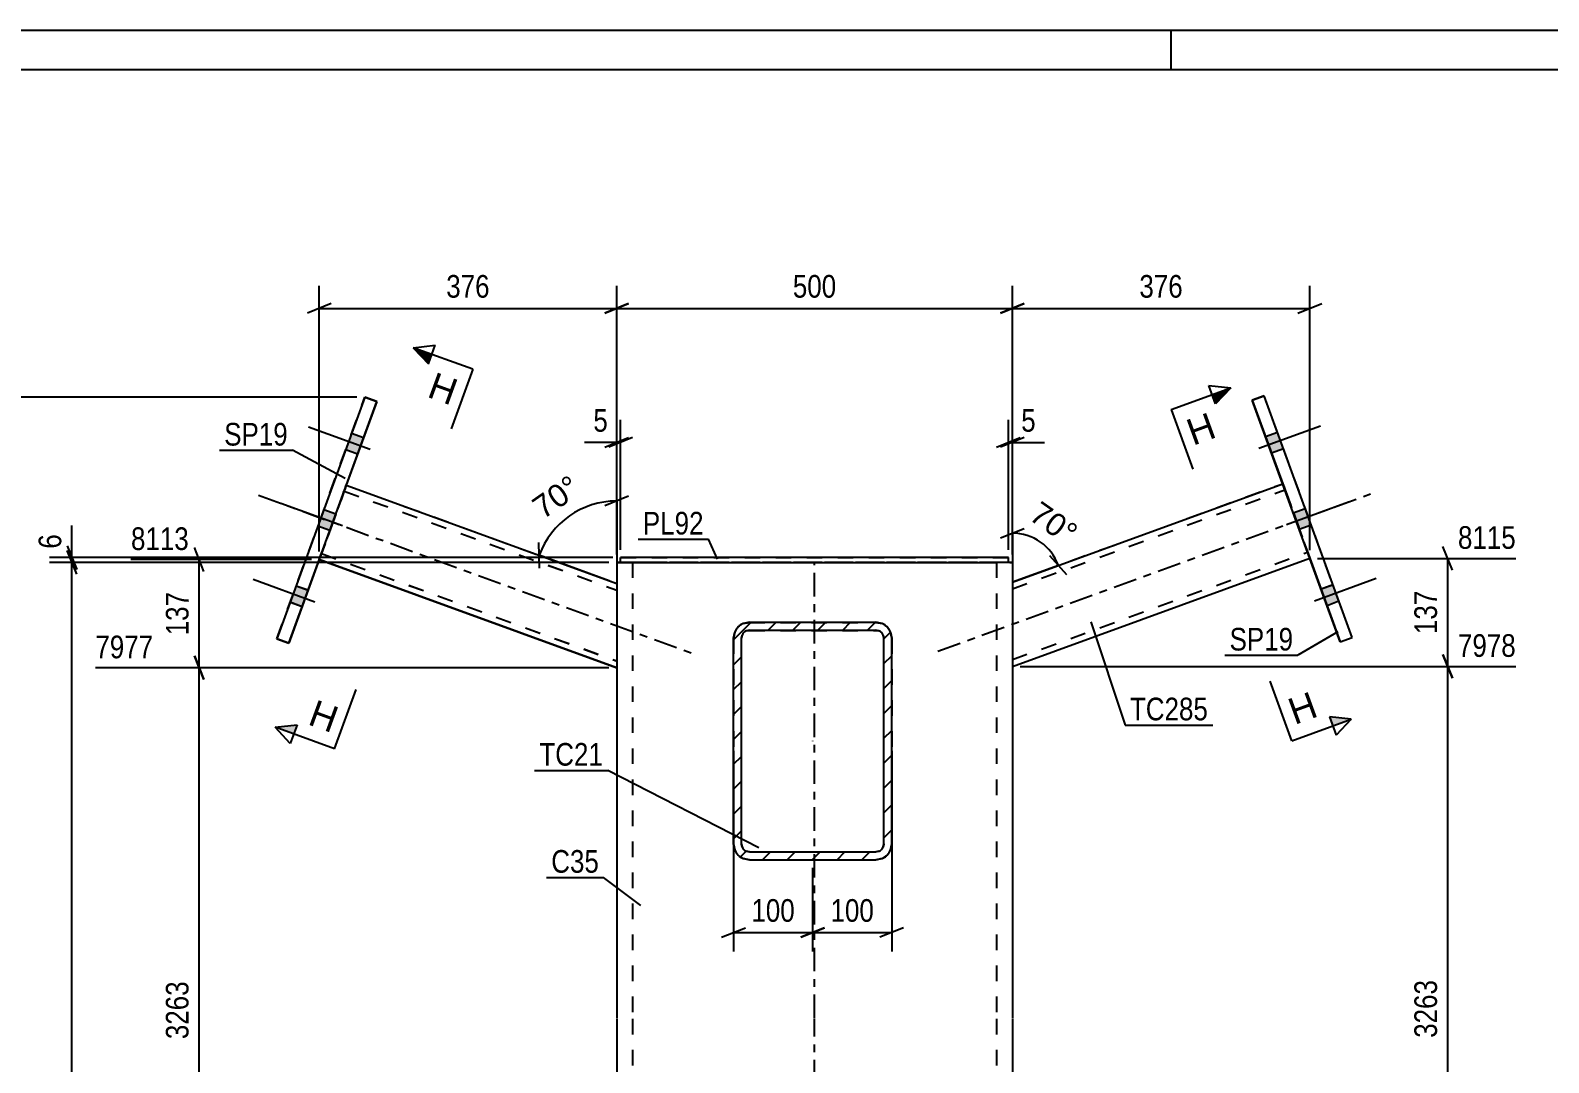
# Model space of a CAD drawing. Header units: millimetres. Extents: x -118 to 476, y -181 to 239.
# Drawn here: x 122.3 to 314.1, y 108.8 to 239.2 of the extents above; entities that cross this region are included whole.
import ezdxf

# ---------------------------------------------------------------- set-up
doc = ezdxf.new("R2010")
doc.units = ezdxf.units.MM
doc.linetypes.add('DXK_LINE_DOT2', pattern=[3.9198, 1.9599, -1.9599])
doc.linetypes.add('DXK_LINE_DOT3', pattern=[5.9187, 2.979, -0.9799, 0.9799, -0.9799])
doc.styles.add('Arial', font='ARIAL.TTF', dxfattribs={"height": 0.2})
doc.styles.add('Arial Narrow', font='ARIALN.TTF', dxfattribs={"height": 0.2})

# ---------------------------------------------------------------- blocks, each defined once
blk = doc.blocks.new('Unknown-284858552-1134')
at = {"color": 5, "linetype": 'Continuous'}
for p, q in [((476.41, 239.2), (-117.59, 239.2)), ((266.41, 234.2), (266.41, 239.2)), ((471.41, 234.2), (-112.59, 234.2))]:
    blk.add_line(p, q, dxfattribs=at)
blk = doc.blocks.new('Part-284858552-2546 - 2501')
at = {"linetype": 'Continuous'}
blk.add_hatch(color=2, dxfattribs=at).paths.add_polyline_path([(246.35, 35.01), (245.55, 36.41), (247.15, 36.41)])
at = {"color": 2, "linetype": 'Continuous'}
for p, q in [((196.35, 171.97), (196.35, 114.38)), ((196.35, 171.97), (196.65, 171.97)), ((196.65, 171.97), (196.85, 171.97)), ((198.53, 171.97), (198.82, 171.97)), ((198.82, 171.97), (200.35, 171.97)), ((200.35, 171.97), (242.35, 171.97)), ((242.35, 171.97), (243.88, 171.97)), ((244.17, 171.97), (243.88, 171.97)), ((246.05, 171.97), (245.85, 171.97)), ((246.05, 171.97), (246.35, 171.97)), ((246.35, 171.97), (246.35, 114.38)), ((196.35, 114.28), (196.35, 35.1)), ((246.35, 114.28), (246.35, 35.1)), ((196.35, 35), (196.35, 15)), ((246.35, 35.01), (245.55, 36.41)), ((245.55, 36.41), (247.15, 36.41)), ((247.15, 36.41), (246.35, 35.01)), ((246.35, 35), (246.35, 15))]:
    blk.add_line(p, q, dxfattribs=at)
at = {"color": 7, "linetype": 'DXK_LINE_DOT2'}
for p, q in [((196.65, 171.97), (196.35, 171.97)), ((197.52, 171.97), (196.65, 171.97)), ((196.85, 171.97), (197.52, 171.97)), ((198.82, 171.97), (197.52, 171.97)), ((197.52, 171.97), (198.53, 171.97)), ((198.35, 171.97), (198.35, 114.38)), ((198.5, 171.97), (198.35, 171.97)), ((198.35, 171.97), (198.5, 171.97)), ((198.94, 171.97), (198.5, 171.97)), ((198.5, 171.97), (198.94, 171.97)), ((200.35, 171.97), (198.82, 171.97)), ((199.58, 171.97), (198.94, 171.97)), ((198.94, 171.97), (199.58, 171.97)), ((200.35, 171.97), (199.58, 171.97)), ((199.58, 171.97), (200.35, 171.97)), ((200.35, 171.97), (242.35, 171.97)), ((200.35, 171.97), (242.35, 171.97)), ((200.35, 171.97), (242.35, 171.97)), ((243.11, 171.97), (242.35, 171.97)), ((242.35, 171.97), (243.11, 171.97)), ((243.88, 171.97), (242.35, 171.97)), ((243.76, 171.97), (243.11, 171.97)), ((243.11, 171.97), (243.76, 171.97)), ((244.2, 171.97), (243.76, 171.97)), ((243.76, 171.97), (244.2, 171.97)), ((245.18, 171.97), (243.88, 171.97)), ((245.18, 171.97), (244.17, 171.97)), ((244.35, 171.97), (244.2, 171.97)), ((244.2, 171.97), (244.35, 171.97)), ((244.35, 171.97), (244.35, 114.38)), ((245.85, 171.97), (245.18, 171.97)), ((246.05, 171.97), (245.18, 171.97)), ((246.35, 171.97), (246.05, 171.97)), ((198.35, 114.28), (198.35, 35.1)), ((244.35, 114.28), (244.35, 35.1)), ((198.35, 35), (198.35, 0)), ((244.35, 35), (244.35, 0)), ((196.35, 15), (196.35, 0)), ((246.35, 15), (246.35, 0)), ((196.35, 0), (196.35, 0)), ((196.65, 0), (196.35, 0)), ((197.52, 0), (196.65, 0)), ((198.82, 0), (197.52, 0)), ((198.35, 0), (198.35, 0)), ((198.35, 0), (198.5, 0)), ((198.5, 0), (198.94, 0)), ((200.35, 0), (198.82, 0)), ((198.94, 0), (199.58, 0)), ((199.58, 0), (200.35, 0)), ((200.35, 0), (242.35, 0)), ((200.35, 0), (242.35, 0)), ((242.35, 0), (243.11, 0)), ((243.88, 0), (242.35, 0)), ((243.11, 0), (243.76, 0)), ((243.76, 0), (244.2, 0)), ((245.18, 0), (243.88, 0)), ((244.2, 0), (244.35, 0)), ((244.35, 0), (244.35, 0)), ((246.05, 0), (245.18, 0)), ((246.35, 0), (246.05, 0)), ((246.35, 0), (246.35, 0)), ((196.35, 0), (196.65, 0)), ((196.65, 0), (197.52, 0)), ((197.52, 0), (198.82, 0)), ((198.5, 0), (198.35, 0)), ((198.94, 0), (198.5, 0)), ((198.82, 0), (200.35, 0)), ((199.58, 0), (198.94, 0)), ((200.35, 0), (199.58, 0)), ((200.35, 0), (242.35, 0)), ((200.35, 0), (242.35, 0)), ((243.11, 0), (242.35, 0)), ((242.35, 0), (243.88, 0)), ((243.76, 0), (243.11, 0)), ((244.2, 0), (243.76, 0)), ((243.88, 0), (245.18, 0)), ((244.35, 0), (244.2, 0)), ((245.18, 0), (246.05, 0)), ((246.05, 0), (246.35, 0))]:
    blk.add_line(p, q, dxfattribs=at)
at = {"color": 7, "linetype": 'DXK_LINE_DOT3'}
for p, q in [((221.35, 114.38), (221.35, 171.97)), ((221.35, 35.1), (221.35, 114.28)), ((221.35, 0), (221.35, 35))]:
    blk.add_line(p, q, dxfattribs=at)
at = {"color": 2, "linetype": 'Continuous'}
blk.add_circle((246.35, 35.91), 1, dxfattribs=at)
blk = doc.blocks.new('Part-284858552-2517 - 2501')
at = {"color": 2, "linetype": 'Continuous'}
for p, q in [((164.53, 192.85), (153.41, 162.31)), ((154.91, 161.77), (166.03, 192.31)), ((166.03, 192.3), (162.18, 181.73)), ((166.03, 192.31), (164.53, 192.85)), ((166.03, 192.3), (166.03, 192.31)), ((166.03, 192.3), (166.03, 192.3)), ((158.76, 172.34), (154.91, 161.76)), ((154.91, 161.76), (153.41, 162.31)), ((153.41, 162.31), (153.41, 162.31)), ((153.41, 162.31), (153.41, 162.31)), ((153.41, 162.31), (154.91, 161.77)), ((154.91, 161.76), (154.91, 161.77))]:
    blk.add_line(p, q, dxfattribs=at)
at = {"color": 7, "linetype": 'DXK_LINE_DOT2'}
for p, q in [((153.41, 162.31), (164.53, 192.85)), ((164.53, 192.85), (166.03, 192.3)), ((164.53, 192.85), (164.53, 192.85)), ((162.18, 181.73), (158.76, 172.34))]:
    blk.add_line(p, q, dxfattribs=at)
blk = doc.blocks.new('Part-284858552-2601 - 2501')
at = {"color": 7, "linetype": 'DXK_LINE_DOT3'}
blk.add_line((151.07, 180.45), (205.75, 160.55), dxfattribs=at)
at = {"color": 7, "linetype": 'DXK_LINE_DOT2'}
for p, q in [((161.84, 180.8), (159.06, 173.14)), ((161.84, 180.8), (159.1, 173.26)), ((161.74, 180.52), (159.2, 173.55)), ((161.74, 180.52), (159.2, 173.55)), ((161.74, 180.52), (161.89, 180.92)), ((161.83, 180.76), (161.74, 180.52)), ((161.89, 180.92), (161.83, 180.76)), ((162.02, 181.29), (161.84, 180.8)), ((161.84, 180.8), (162.02, 181.29)), ((161.89, 180.92), (161.91, 180.98)), ((161.91, 180.98), (161.89, 180.92)), ((161.91, 180.98), (161.91, 180.98)), ((161.91, 180.98), (196.35, 168.44)), ((161.91, 180.98), (196.35, 168.45)), ((162.14, 181.62), (162.02, 181.29)), ((162.02, 181.29), (162.14, 181.62)), ((162.18, 181.73), (162.14, 181.62)), ((162.14, 181.62), (162.18, 181.73)), ((162.18, 181.73), (162.18, 181.73)), ((162.18, 181.73), (196.35, 169.3)), ((158.8, 172.45), (158.92, 172.78)), ((158.92, 172.77), (158.8, 172.45)), ((158.92, 172.78), (159.1, 173.26)), ((159.06, 173.14), (158.92, 172.77)), ((159.06, 173.14), (159.03, 173.09)), ((159.03, 173.09), (159.06, 173.14)), ((159.03, 173.09), (159.03, 173.09)), ((159.03, 173.09), (196.35, 159.51)), ((159.03, 173.09), (196.35, 159.5)), ((159.2, 173.55), (159.06, 173.14)), ((159.06, 173.14), (159.12, 173.31)), ((159.12, 173.31), (159.2, 173.55)), ((158.8, 172.45), (158.76, 172.33)), ((158.76, 172.34), (158.8, 172.45)), ((158.76, 172.33), (158.76, 172.34)), ((196.35, 169.3), (196.35, 158.65))]:
    blk.add_line(p, q, dxfattribs=at)
at = {"color": 2, "linetype": 'Continuous'}
for p, q in [((162.18, 181.73), (196.35, 169.3)), ((158.76, 172.34), (196.35, 158.65)), ((196.35, 158.65), (158.76, 172.33))]:
    blk.add_line(p, q, dxfattribs=at)
blk = doc.blocks.new('Bolt-284858552-2512 - 2501')
at = {"linetype": 'Continuous'}
for points in [[(162.85, 188.25), (162.1, 186.18), (163.6, 185.63), (164.35, 187.7)], [(162.85, 188.25), (162.1, 186.18), (163.6, 185.63), (164.35, 187.7)], [(162.85, 188.24), (162.1, 186.18), (163.6, 185.63), (164.35, 187.7)], [(159.34, 178.62), (158.59, 176.55), (160.1, 176), (160.85, 178.07)], [(159.34, 178.61), (158.59, 176.55), (160.1, 176), (160.85, 178.07)], [(155.84, 168.98), (155.09, 166.92), (156.59, 166.37), (157.34, 168.44)], [(155.84, 168.98), (155.09, 166.92), (156.59, 166.37), (157.34, 168.44)], [(155.84, 168.98), (155.09, 166.91), (156.59, 166.37), (157.34, 168.43)]]:
    blk.add_hatch(color=1, dxfattribs=at).paths.add_polyline_path(points)
at = {"color": 1, "linetype": 'Continuous'}
for p, q in [((165.2, 186.22), (157.4, 189.06)), ((165.2, 186.22), (157.4, 189.06)), ((165.2, 186.22), (157.4, 189.06)), ((164.35, 187.7), (162.85, 188.25)), ((164.35, 187.7), (162.85, 188.25)), ((164.35, 187.7), (162.85, 188.24)), ((163.6, 185.63), (162.1, 186.18)), ((163.6, 185.63), (162.1, 186.18)), ((163.6, 185.63), (162.1, 186.18)), ((161.69, 176.59), (153.89, 179.43)), ((161.69, 176.59), (153.89, 179.43)), ((160.85, 178.07), (159.34, 178.62)), ((160.85, 178.07), (159.34, 178.61)), ((160.1, 176), (158.59, 176.55)), ((160.1, 176), (158.59, 176.55)), ((158.19, 166.96), (150.39, 169.8)), ((158.19, 166.96), (150.39, 169.8)), ((158.19, 166.96), (150.39, 169.79)), ((157.34, 168.44), (155.84, 168.98)), ((157.34, 168.44), (155.84, 168.98)), ((157.34, 168.43), (155.84, 168.98)), ((156.59, 166.37), (155.09, 166.92)), ((156.59, 166.37), (155.09, 166.92)), ((156.59, 166.37), (155.09, 166.91))]:
    blk.add_line(p, q, dxfattribs=at)
blk = doc.blocks.new('Part-284858552-2576 - 2501')
at = {"color": 7, "linetype": 'DXK_LINE_DOT2'}
for p, q in [((211.26, 163.15), (211.11, 162.38)), ((213.11, 164.38), (212.35, 164.23)), ((212.73, 163.31), (213.11, 163.38)), ((213.11, 164.38), (229.11, 164.38)), ((213.11, 164.38), (213.11, 164.38)), ((213.11, 163.38), (213.11, 163.38)), ((213.11, 163.38), (229.11, 163.38)), ((229.11, 164.38), (229.11, 164.38)), ((229.88, 164.23), (229.11, 164.38)), ((229.11, 163.38), (229.11, 163.38)), ((229.11, 163.38), (229.49, 163.31)), ((231.11, 162.38), (230.96, 163.15)), ((211.11, 162.38), (211.11, 136.38)), ((212.11, 162.38), (212.19, 162.77)), ((212.11, 162.38), (212.11, 162.38)), ((212.11, 136.38), (212.11, 162.38)), ((212.19, 162.76), (212.19, 162.77)), ((230.03, 162.76), (230.03, 162.77)), ((230.03, 162.77), (230.11, 162.38)), ((230.11, 162.38), (230.11, 162.38)), ((230.11, 136.38), (230.11, 162.38)), ((231.11, 162.38), (231.11, 136.38)), ((211.11, 136.38), (211.26, 135.62)), ((212.11, 136.38), (212.11, 136.38)), ((212.19, 136), (212.11, 136.38)), ((230.11, 136.38), (230.03, 136)), ((230.11, 136.38), (230.11, 136.38)), ((230.96, 135.62), (231.11, 136.38)), ((211.26, 135.62), (211.26, 135.62)), ((212.35, 134.54), (213.11, 134.38)), ((213.11, 135.38), (212.73, 135.46)), ((213.11, 135.38), (213.11, 135.38)), ((213.11, 135.38), (229.11, 135.38)), ((213.11, 134.38), (229.11, 134.38)), ((213.11, 134.38), (213.11, 134.38)), ((229.49, 135.46), (229.11, 135.38)), ((229.11, 135.38), (229.11, 135.38)), ((229.11, 134.38), (229.88, 134.54)), ((229.11, 134.38), (229.11, 134.38)), ((230.96, 135.62), (230.96, 135.62))]:
    blk.add_line(p, q, dxfattribs=at)
at = {"color": 7, "linetype": 'DXK_LINE_DOT3'}
blk.add_line((221.11, 149.38), (221.11, 149.38), dxfattribs=at)
at = {"color": 7, "linetype": 'DXK_LINE_DOT2'}
for centre, radius, start, end in [((213.11, 162.38), 2, 112.5, 157.5), ((213.11, 162.38), 1, 112.5, 157.5), ((229.11, 162.38), 1, 22.5, 67.5), ((229.11, 162.38), 2, 22.5, 67.5), ((213.11, 136.38), 2, 202.5, 247.5), ((213.11, 136.38), 1, 202.5, 247.5), ((229.11, 136.38), 1, 292.5, 337.5), ((229.11, 136.38), 2, 292.5, 337.5)]:
    blk.add_arc(centre, radius, start, end, dxfattribs=at)
blk = doc.blocks.new('Bolt-284858552-2537 - 2501')
at = {"linetype": 'Continuous'}
for points in [[(280.6, 186.35), (279.85, 188.42), (278.35, 187.87), (279.1, 185.81)], [(280.6, 186.35), (279.85, 188.42), (278.35, 187.87), (279.1, 185.81)], [(280.6, 186.35), (279.85, 188.42), (278.35, 187.87), (279.1, 185.8)], [(284.11, 176.72), (283.35, 178.79), (281.85, 178.24), (282.6, 176.18)], [(284.11, 176.72), (283.35, 178.79), (281.85, 178.24), (282.6, 176.17)], [(287.61, 167.09), (286.86, 169.16), (285.36, 168.61), (286.11, 166.54)], [(287.61, 167.09), (286.86, 169.16), (285.36, 168.61), (286.11, 166.54)], [(287.61, 167.09), (286.86, 169.15), (285.36, 168.61), (286.11, 166.54)]]:
    blk.add_hatch(color=1, dxfattribs=at).paths.add_polyline_path(points)
at = {"color": 1, "linetype": 'Continuous'}
for p, q in [((277.5, 186.4), (285.3, 189.24)), ((277.5, 186.39), (285.3, 189.23)), ((277.5, 186.39), (285.3, 189.23)), ((278.35, 187.87), (279.85, 188.42)), ((278.35, 187.87), (279.85, 188.42)), ((278.35, 187.87), (279.85, 188.42)), ((279.1, 185.81), (280.6, 186.35)), ((279.1, 185.81), (280.6, 186.35)), ((279.1, 185.8), (280.6, 186.35)), ((281.01, 176.76), (288.81, 179.6)), ((281.01, 176.76), (288.81, 179.6)), ((281.85, 178.24), (283.35, 178.79)), ((281.85, 178.24), (283.35, 178.79)), ((282.6, 176.18), (284.11, 176.72)), ((282.6, 176.17), (284.11, 176.72)), ((284.51, 167.13), (292.31, 169.97)), ((284.51, 167.13), (292.31, 169.97)), ((284.51, 167.13), (292.31, 169.97)), ((285.36, 168.61), (286.86, 169.16)), ((285.36, 168.61), (286.86, 169.16)), ((285.36, 168.61), (286.86, 169.15)), ((286.11, 166.54), (287.61, 167.09)), ((286.11, 166.54), (287.61, 167.09)), ((286.11, 166.54), (287.61, 167.09))]:
    blk.add_line(p, q, dxfattribs=at)
blk = doc.blocks.new('Part-284858552-2623 - 2501')
at = {"color": 7, "linetype": 'DXK_LINE_DOT3'}
blk.add_line((236.95, 160.73), (291.62, 180.63), dxfattribs=at)
at = {"color": 2, "linetype": 'Continuous'}
for p, q in [((246.35, 169.47), (280.52, 181.91)), ((246.35, 158.83), (283.94, 172.51)), ((246.35, 158.83), (283.94, 172.51))]:
    blk.add_line(p, q, dxfattribs=at)
at = {"color": 7, "linetype": 'DXK_LINE_DOT2'}
for p, q in [((246.35, 169.47), (280.52, 181.91)), ((246.35, 168.62), (280.79, 181.15)), ((246.35, 168.62), (280.79, 181.15)), ((280.52, 181.91), (280.52, 181.91)), ((280.52, 181.91), (280.56, 181.79)), ((280.56, 181.79), (280.52, 181.91)), ((280.56, 181.79), (280.68, 181.47)), ((280.68, 181.46), (280.56, 181.79)), ((280.68, 181.47), (280.85, 180.98)), ((280.79, 181.15), (280.68, 181.46)), ((280.79, 181.15), (283.6, 173.44)), ((280.79, 181.15), (280.79, 181.15)), ((280.81, 181.1), (280.79, 181.15)), ((280.81, 181.1), (280.79, 181.15)), ((280.96, 180.69), (280.81, 181.1)), ((280.85, 180.98), (280.81, 181.1)), ((280.85, 180.98), (283.6, 173.44)), ((280.87, 180.93), (280.85, 180.98)), ((280.96, 180.69), (280.87, 180.93)), ((280.96, 180.69), (283.49, 173.73)), ((280.96, 180.69), (283.49, 173.72)), ((246.35, 159.68), (283.66, 173.26)), ((246.35, 159.68), (283.66, 173.26)), ((283.58, 173.48), (283.49, 173.73)), ((283.49, 173.72), (283.64, 173.32)), ((283.64, 173.32), (283.58, 173.48)), ((283.6, 173.44), (283.78, 172.95)), ((283.78, 172.95), (283.6, 173.44)), ((283.64, 173.32), (283.66, 173.26)), ((283.66, 173.26), (283.64, 173.32)), ((283.66, 173.26), (283.66, 173.26)), ((283.78, 172.95), (283.9, 172.62)), ((283.9, 172.62), (283.78, 172.95)), ((283.9, 172.62), (283.94, 172.51)), ((283.94, 172.51), (283.9, 172.62)), ((283.94, 172.51), (283.94, 172.51)), ((246.35, 169.47), (246.35, 158.83))]:
    blk.add_line(p, q, dxfattribs=at)
blk = doc.blocks.new('Part-284858552-2570 - 2501')
at = {"color": 2, "linetype": 'Continuous'}
for p, q in [((278.17, 193.03), (276.67, 192.48)), ((276.67, 192.47), (276.67, 192.48)), ((276.67, 192.47), (276.67, 192.48)), ((287.79, 161.94), (276.67, 192.48)), ((276.67, 192.47), (280.52, 181.91)), ((289.29, 162.49), (278.17, 193.03)), ((283.94, 172.51), (287.79, 161.93)), ((287.79, 161.94), (289.29, 162.49)), ((287.79, 161.93), (289.29, 162.48)), ((287.79, 161.93), (287.79, 161.94)), ((289.29, 162.48), (289.29, 162.49)), ((289.29, 162.48), (289.29, 162.49))]:
    blk.add_line(p, q, dxfattribs=at)
at = {"color": 7, "linetype": 'DXK_LINE_DOT2'}
for p, q in [((276.67, 192.48), (278.17, 193.02)), ((278.17, 193.02), (278.17, 193.03)), ((289.29, 162.49), (278.17, 193.02)), ((280.52, 181.91), (283.94, 172.51))]:
    blk.add_line(p, q, dxfattribs=at)
blk = doc.blocks.new('Part-284858552-2581 - 2501')
at = {"color": 2, "linetype": 'Continuous'}
for p, q in [((245.85, 172.57), (196.85, 172.57)), ((196.85, 171.97), (196.85, 172.57)), ((196.85, 171.97), (198.53, 171.97)), ((245.85, 171.97), (244.17, 171.97)), ((245.85, 171.97), (245.85, 172.57))]:
    blk.add_line(p, q, dxfattribs=at)
at = {"color": 7, "linetype": 'DXK_LINE_DOT2'}
for p, q in [((196.85, 172.57), (245.85, 172.57)), ((245.85, 171.97), (196.85, 171.97)), ((196.85, 171.97), (196.85, 171.97)), ((196.85, 171.97), (196.85, 171.97)), ((244.17, 171.97), (198.53, 171.97)), ((245.85, 171.97), (245.85, 171.97)), ((245.85, 171.97), (245.85, 171.97))]:
    blk.add_line(p, q, dxfattribs=at)
blk = doc.blocks.new('Part-284858552-2638 - 2501')
at = {"linetype": 'Continuous'}
h = blk.add_hatch(dxfattribs=at)
h.set_pattern_fill('', scale=0.7, style=0, pattern_type=0)
h.set_pattern_definition([(45, (230.9583, 163.1625), (-1.57154, 1.57154), [])])
h.paths.add_polyline_path([(231.11, 162.4), (230.96, 163.16), (230.52, 163.81), (229.88, 164.24), (229.11, 164.4), (213.11, 164.4), (212.35, 164.24), (211.7, 163.81), (211.26, 163.16), (211.11, 162.4), (211.11, 136.4), (211.26, 135.63), (211.7, 134.98), (212.35, 134.55), (213.11, 134.4), (229.11, 134.4), (229.88, 134.55), (230.52, 134.98), (230.96, 135.63), (231.11, 136.4)])
h.paths.add_polyline_path([(230.03, 136.01), (229.82, 135.69), (229.49, 135.47), (229.11, 135.4), (213.11, 135.4), (212.73, 135.47), (212.4, 135.69), (212.19, 136.01), (212.11, 136.4), (212.11, 162.4), (212.19, 162.78), (212.4, 163.1), (212.73, 163.32), (213.11, 163.4), (229.11, 163.4), (229.49, 163.32), (229.82, 163.1), (230.03, 162.78), (230.11, 162.4), (230.11, 136.4)])
at = {"color": 7, "linetype": 'DXK_LINE_DOT2'}
for p, q in [((211.11, 162.39), (211.26, 163.16)), ((212.35, 164.24), (213.11, 164.39)), ((213.11, 164.39), (213.11, 164.4)), ((213.11, 164.39), (229.11, 164.39)), ((229.11, 164.39), (229.11, 164.4)), ((229.11, 164.39), (229.88, 164.24)), ((230.96, 163.16), (231.11, 162.39)), ((211.11, 162.39), (211.11, 162.4)), ((211.11, 162.39), (211.11, 136.39)), ((212.19, 162.78), (212.11, 162.39)), ((212.11, 162.39), (212.11, 162.4)), ((212.11, 136.39), (212.11, 162.39)), ((212.19, 162.78), (212.19, 162.78)), ((230.03, 162.78), (230.03, 162.78)), ((230.11, 162.39), (230.03, 162.78)), ((230.11, 162.39), (230.11, 162.4)), ((230.11, 136.39), (230.11, 162.39)), ((231.11, 162.4), (231.11, 136.39)), ((211.26, 135.63), (211.11, 136.39)), ((212.11, 136.39), (212.11, 136.4)), ((212.11, 136.39), (212.19, 136.01)), ((230.03, 136.01), (230.11, 136.39)), ((230.11, 136.39), (230.11, 136.4)), ((231.11, 136.39), (230.96, 135.63)), ((211.26, 135.63), (211.26, 135.63)), ((212.73, 135.47), (213.11, 135.39)), ((213.11, 135.39), (213.11, 135.4)), ((213.11, 135.39), (229.11, 135.39)), ((229.11, 135.39), (229.49, 135.47)), ((229.11, 135.39), (229.11, 135.4)), ((230.96, 135.63), (230.96, 135.63))]:
    blk.add_line(p, q, dxfattribs=at)
at = {"color": 2, "linetype": 'Continuous'}
for p, q in [((211.26, 163.16), (211.11, 162.4)), ((213.11, 164.4), (212.35, 164.24)), ((212.73, 163.32), (213.11, 163.4)), ((213.11, 163.39), (212.73, 163.32)), ((213.11, 164.4), (229.11, 164.4)), ((213.11, 163.39), (213.11, 163.4)), ((213.11, 163.4), (229.11, 163.4)), ((213.11, 163.39), (229.11, 163.39)), ((229.88, 164.24), (229.11, 164.4)), ((229.11, 163.39), (229.11, 163.4)), ((229.11, 163.4), (229.49, 163.32)), ((229.49, 163.32), (229.11, 163.39)), ((231.11, 162.4), (230.96, 163.16)), ((211.11, 136.4), (211.11, 162.4)), ((212.11, 162.4), (212.19, 162.78)), ((212.11, 136.4), (212.11, 162.4)), ((230.03, 162.78), (230.11, 162.4)), ((230.11, 136.4), (230.11, 162.4)), ((231.11, 136.4), (231.11, 162.4)), ((211.11, 136.4), (211.26, 135.63)), ((212.19, 136.01), (212.11, 136.4)), ((230.11, 136.4), (230.03, 136.01)), ((230.96, 135.63), (231.11, 136.4)), ((213.11, 134.39), (212.35, 134.55)), ((212.35, 134.55), (213.11, 134.4)), ((213.11, 135.4), (212.73, 135.47)), ((213.11, 135.4), (229.11, 135.4)), ((213.11, 134.39), (213.11, 134.4)), ((213.11, 134.4), (229.11, 134.4)), ((213.11, 134.39), (229.11, 134.39)), ((229.49, 135.47), (229.11, 135.4)), ((229.88, 134.55), (229.11, 134.39)), ((229.11, 134.4), (229.88, 134.55)), ((229.11, 134.39), (229.11, 134.4))]:
    blk.add_line(p, q, dxfattribs=at)
at = {"color": 7, "linetype": 'DXK_LINE_DOT3'}
blk.add_line((221.11, 149.4), (221.11, 149.39), dxfattribs=at)
at = {"color": 7, "linetype": 'DXK_LINE_DOT2'}
for centre, radius, start, end in [((213.11, 162.39), 2, 112.5, 157.5), ((229.11, 162.39), 2, 22.5, 67.5), ((213.11, 136.39), 1, 202.5, 247.5), ((229.11, 136.39), 1, 292.5, 337.5)]:
    blk.add_arc(centre, radius, start, end, dxfattribs=at)
at = {"color": 2, "linetype": 'Continuous'}
for centre, radius, start, end in [((213.11, 162.4), 2, 112.5, 157.5), ((213.11, 162.39), 1, 112.5, 157.5), ((213.11, 162.4), 1, 112.5, 157.5), ((229.11, 162.39), 1, 22.5, 67.5), ((229.11, 162.4), 1, 22.5, 67.5), ((229.11, 162.4), 2, 22.5, 67.5), ((213.11, 136.39), 2, 202.5, 247.5), ((213.11, 136.4), 2, 202.5, 247.5), ((213.11, 136.4), 1, 202.5, 247.5), ((229.11, 136.4), 1, 292.5, 337.5), ((229.11, 136.39), 2, 292.5, 337.5), ((229.11, 136.4), 2, 292.5, 337.5)]:
    blk.add_arc(centre, radius, start, end, dxfattribs=at)
blk = doc.blocks.new('StraightDimension-284858552-2679 - 2501')
at = {"color": 7, "linetype": 'Continuous'}
for p, q in [((246.35, 172.97), (246.35, 206.92)), ((283.94, 173.51), (283.94, 206.92)), ((247.85, 204.67), (244.85, 203.47)), ((246.35, 204.07), (283.94, 204.07)), ((282.44, 203.47), (285.44, 204.67))]:
    blk.add_line(p, q, dxfattribs=at)
at = {"color": 0}
blk.add_wipeout([(268.49, 204.82), (268.49, 209.02), (261.8, 209.02), (261.8, 204.82)], dxfattribs=at)
at = {"color": 3, "style": 'Arial Narrow'}
blk.add_text('376', height=2.863, dxfattribs=at).set_placement((262.4, 205.42))
blk = doc.blocks.new('StraightDimension-284858552-2672 - 2501')
at = {"color": 7, "linetype": 'Continuous'}
for p, q in [((196.35, 172.97), (196.35, 206.92)), ((246.35, 172.97), (246.35, 206.92)), ((197.85, 204.67), (194.85, 203.47)), ((196.35, 204.07), (246.35, 204.07)), ((244.85, 203.47), (247.85, 204.67))]:
    blk.add_line(p, q, dxfattribs=at)
at = {"color": 0}
blk.add_wipeout([(224.69, 204.82), (224.69, 209.02), (218.01, 209.02), (218.01, 204.82)], dxfattribs=at)
at = {"color": 3, "style": 'Arial Narrow'}
blk.add_text('500', height=2.863, dxfattribs=at).set_placement((218.61, 205.42))
blk = doc.blocks.new('StraightDimension-284858552-2689 - 2501')
at = {"color": 7, "linetype": 'Continuous'}
for p, q in [((158.76, 173.33), (158.76, 206.92)), ((196.35, 172.97), (196.35, 206.92)), ((160.26, 204.67), (157.26, 203.47)), ((158.76, 204.07), (196.35, 204.07)), ((194.85, 203.47), (197.85, 204.67))]:
    blk.add_line(p, q, dxfattribs=at)
at = {"color": 0}
blk.add_wipeout([(180.9, 204.82), (180.9, 209.02), (174.21, 209.02), (174.21, 204.82)], dxfattribs=at)
at = {"color": 3, "style": 'Arial Narrow'}
blk.add_text('376', height=2.863, dxfattribs=at).set_placement((174.81, 205.42))
blk = doc.blocks.new('StraightDimension-284858552-2699 - 2501')
at = {"color": 7, "linetype": 'Continuous'}
for p, q in [((119.17, 191.35), (117.97, 194.35)), ((163.53, 192.85), (115.72, 192.85)), ((118.57, -2.51), (118.57, 192.85)), ((117.97, -1.01), (119.17, -4.01)), ((180.35, -2.51), (115.72, -2.51))]:
    blk.add_line(p, q, dxfattribs=at)
at = {"color": 0}
blk.add_wipeout([(117.82, 99.43), (113.62, 99.43), (113.62, 90.92), (117.82, 90.92)], dxfattribs=at)
at = {"color": 3, "style": 'Arial Narrow'}
blk.add_text('8344', height=2.863, rotation=90.0002, dxfattribs=at).set_placement((117.22, 91.52))
blk = doc.blocks.new('StraightDimension-284858552-2708 - 2501')
at = {"color": 7, "linetype": 'Continuous'}
for p, q in [((126.91, 174.07), (128.11, 171.07)), ((128.11, 170.47), (126.91, 173.47)), ((195.85, 172.57), (124.66, 172.57)), ((195.35, 171.97), (124.66, 171.97)), ((127.51, 171.97), (127.51, 172.57))]:
    blk.add_line(p, q, dxfattribs=at)
at = {"color": 0}
blk.add_wipeout([(126.76, 176.13), (122.56, 176.13), (122.56, 173.1), (126.76, 173.1)], dxfattribs=at)
at = {"color": 7, "linetype": 'Continuous'}
blk.add_line((127.51, 172.57), (127.51, 176.65), dxfattribs=at)
blk.add_line((127.51, 172.57), (127.51, 176.65), dxfattribs=at)
at = {"color": 3, "style": 'Arial Narrow'}
blk.add_text('6', height=2.86, rotation=90.0002, dxfattribs=at).set_placement((126.16, 173.7))
blk = doc.blocks.new('StraightDimension-284858552-2715 - 2501')
at = {"color": 7, "linetype": 'Continuous'}
for p, q in [((128.11, 170.47), (126.91, 173.47)), ((195.35, 171.97), (124.66, 171.97)), ((127.51, 0), (127.51, 171.97)), ((180.35, 0), (124.66, 0)), ((126.91, 1.5), (128.11, -1.5))]:
    blk.add_line(p, q, dxfattribs=at)
at = {"color": 0}
blk.add_wipeout([(126.76, 90.24), (122.56, 90.24), (122.56, 81.73), (126.76, 81.73)], dxfattribs=at)
at = {"color": 3, "style": 'Arial Narrow'}
blk.add_text('8110', height=2.863, rotation=90.0002, dxfattribs=at).set_placement((126.16, 82.33))
blk = doc.blocks.new('StraightDimension-284858552-2759 - 2501')
at = {"color": 7, "linetype": 'Continuous'}
for p, q in [((231.11, 148.16), (231.11, 122.8)), ((221.11, 133.38), (221.11, 122.8)), ((219.61, 124.6), (222.61, 125.8)), ((221.11, 125.2), (231.11, 125.2)), ((232.61, 125.8), (229.61, 124.6))]:
    blk.add_line(p, q, dxfattribs=at)
at = {"color": 0}
blk.add_wipeout([(229.45, 125.95), (229.45, 130.15), (222.77, 130.15), (222.77, 125.95)], dxfattribs=at)
at = {"color": 3, "style": 'Arial Narrow'}
blk.add_text('100', height=2.863, dxfattribs=at).set_placement((223.37, 126.55))
blk = doc.blocks.new('StraightDimension-284858552-2763 - 2501')
at = {"color": 7, "linetype": 'Continuous'}
for p, q in [((211.11, 148.16), (211.11, 122.8)), ((221.11, 133.38), (221.11, 122.8)), ((209.61, 124.6), (212.61, 125.8)), ((211.11, 125.2), (221.11, 125.2)), ((222.61, 125.8), (219.61, 124.6))]:
    blk.add_line(p, q, dxfattribs=at)
at = {"color": 0}
blk.add_wipeout([(219.45, 125.95), (219.45, 130.15), (212.77, 130.15), (212.77, 125.95)], dxfattribs=at)
at = {"color": 3, "style": 'Arial Narrow'}
blk.add_text('100', height=2.863, dxfattribs=at).set_placement((213.37, 126.55))
blk = doc.blocks.new('StraightDimension-284858552-2768 - 2501')
at = {"color": 7, "linetype": 'Continuous'}
for p, q in [((245.85, 173.57), (245.85, 189.98)), ((246.35, 172.97), (246.35, 189.98)), ((244.35, 186.53), (247.35, 187.73)), ((247.85, 187.73), (244.85, 186.53)), ((245.85, 187.13), (246.35, 187.13))]:
    blk.add_line(p, q, dxfattribs=at)
at = {"color": 0}
blk.add_wipeout([(249.9, 187.88), (249.9, 192.08), (246.87, 192.08), (246.87, 187.88)], dxfattribs=at)
at = {"color": 7, "linetype": 'Continuous'}
blk.add_line((246.35, 187.13), (250.43, 187.13), dxfattribs=at)
blk.add_line((246.35, 187.13), (250.43, 187.13), dxfattribs=at)
at = {"color": 3, "style": 'Arial Narrow'}
blk.add_text('5', height=2.86, dxfattribs=at).set_placement((247.47, 188.48))
blk = doc.blocks.new('StraightDimension-284858552-2782 - 2501')
at = {"color": 7, "linetype": 'Continuous'}
for p, q in [((196.35, 172.97), (196.35, 189.98)), ((196.85, 173.57), (196.85, 189.98)), ((194.85, 186.53), (197.85, 187.73)), ((198.35, 187.73), (195.35, 186.53)), ((196.35, 187.13), (196.85, 187.13))]:
    blk.add_line(p, q, dxfattribs=at)
at = {"color": 0}
blk.add_wipeout([(195.82, 187.88), (195.82, 192.08), (192.8, 192.08), (192.8, 187.88)], dxfattribs=at)
at = {"color": 7, "linetype": 'Continuous'}
blk.add_line((196.35, 187.13), (192.27, 187.13), dxfattribs=at)
blk.add_line((196.35, 187.13), (192.27, 187.13), dxfattribs=at)
at = {"color": 3, "style": 'Arial Narrow'}
blk.add_text('5', height=2.86, dxfattribs=at).set_placement((193.4, 188.48))
blk = doc.blocks.new('StraightDimension-284858552-2789 - 2501')
at = {"color": 7, "linetype": 'Continuous'}
for p, q in [((144.19, 170.83), (142.99, 173.83)), ((157.76, 172.33), (134.97, 172.33)), ((143.59, 158.65), (143.59, 172.33)), ((142.99, 160.15), (144.19, 157.15)), ((195.35, 158.65), (130.47, 158.65))]:
    blk.add_line(p, q, dxfattribs=at)
at = {"color": 0, "linetype": 'Continuous'}
blk.add_wipeout([(142.89, 172.93), (142.89, 177.13), (134.37, 177.13), (134.37, 172.93)], dxfattribs=at)
at = {"color": 0}
blk.add_wipeout([(142.84, 168.84), (138.64, 168.84), (138.64, 162.15), (142.84, 162.15)], dxfattribs=at)
at = {"color": 3, "linetype": 'Continuous', "style": 'Arial Narrow'}
blk.add_text('8113', height=2.863, dxfattribs=at).set_placement((134.97, 173.53))
at = {"color": 3, "style": 'Arial Narrow'}
blk.add_text('137', height=2.863, rotation=90.0002, dxfattribs=at).set_placement((142.24, 162.75))
blk = doc.blocks.new('StraightDimension-284858552-2797 - 2501')
at = {"color": 7, "linetype": 'Continuous'}
for p, q in [((144.19, 157.15), (142.99, 160.15)), ((195.35, 158.65), (130.47, 158.65)), ((143.59, 72.09), (143.59, 158.65)), ((142.99, 73.59), (144.19, 70.59)), ((167.16, 72.09), (134.97, 72.09))]:
    blk.add_line(p, q, dxfattribs=at)
at = {"color": 0, "linetype": 'Continuous'}
blk.add_wipeout([(138.39, 159.25), (138.39, 163.45), (129.87, 163.45), (129.87, 159.25)], dxfattribs=at)
at = {"color": 0}
blk.add_wipeout([(142.84, 119.63), (138.64, 119.63), (138.64, 111.12), (142.84, 111.12)], dxfattribs=at)
at = {"color": 3, "linetype": 'Continuous', "style": 'Arial Narrow'}
blk.add_text('7977', height=2.863, dxfattribs=at).set_placement((130.47, 159.85))
at = {"color": 3, "style": 'Arial Narrow'}
blk.add_text('3263', height=2.863, rotation=90.0002, dxfattribs=at).set_placement((142.24, 111.72))
blk = doc.blocks.new('StraightDimension-284858552-2820 - 2501')
at = {"color": 7, "linetype": 'Continuous'}
for p, q in [((301.96, 170.98), (300.76, 173.98)), ((284.92, 172.48), (309.98, 172.48)), ((301.36, 158.83), (301.36, 172.48)), ((300.76, 160.33), (301.96, 157.33)), ((247.35, 158.83), (309.98, 158.83))]:
    blk.add_line(p, q, dxfattribs=at)
at = {"color": 0, "linetype": 'Continuous'}
blk.add_wipeout([(310.58, 173.08), (310.58, 177.28), (302.06, 177.28), (302.06, 173.08)], dxfattribs=at)
at = {"color": 0}
blk.add_wipeout([(300.61, 169), (296.41, 169), (296.41, 162.31), (300.61, 162.31)], dxfattribs=at)
at = {"color": 3, "linetype": 'Continuous', "style": 'Arial Narrow'}
blk.add_text('8115', height=2.863, dxfattribs=at).set_placement((302.66, 173.68))
at = {"color": 3, "style": 'Arial Narrow'}
blk.add_text('137', height=2.863, rotation=90.0002, dxfattribs=at).set_placement((300.01, 162.91))
blk = doc.blocks.new('StraightDimension-284858552-2826 - 2501')
at = {"color": 7, "linetype": 'Continuous'}
for p, q in [((301.96, 157.33), (300.76, 160.33)), ((247.35, 158.83), (309.98, 158.83)), ((301.36, 72.26), (301.36, 158.83)), ((300.76, 73.76), (301.96, 70.76)), ((275.54, 72.26), (309.98, 72.26))]:
    blk.add_line(p, q, dxfattribs=at)
at = {"color": 0, "linetype": 'Continuous'}
blk.add_wipeout([(310.58, 159.43), (310.58, 163.63), (302.06, 163.63), (302.06, 159.43)], dxfattribs=at)
at = {"color": 0}
blk.add_wipeout([(300.61, 119.8), (296.41, 119.8), (296.41, 111.29), (300.61, 111.29)], dxfattribs=at)
at = {"color": 3, "linetype": 'Continuous', "style": 'Arial Narrow'}
blk.add_text('7978', height=2.863, dxfattribs=at).set_placement((302.66, 160.03))
at = {"color": 3, "style": 'Arial Narrow'}
blk.add_text('3263', height=2.863, rotation=90.0002, dxfattribs=at).set_placement((300.01, 111.89))
blk = doc.blocks.new('AngleDimension-284858552-6218 - 2501')
at = {"color": 7, "linetype": 'Continuous'}
for p, q in [((197.85, 180.32), (194.85, 179.12)), ((196.35, 179.72), (196.35, 169.3)), ((186.61, 171.25), (186.5, 174.48)), ((195.41, 169.64), (186.55, 172.86)), ((186.55, 172.86), (196.35, 169.3))]:
    blk.add_line(p, q, dxfattribs=at)
blk.add_arc((196.35, 169.3), 10.42, 90, 160, dxfattribs=at)
at = {"color": 0}
blk.add_wipeout([(192.82, 180.65), (190.41, 184.09), (184.48, 179.93), (186.89, 176.49)], dxfattribs=at)
at = {"color": 3, "style": 'Arial'}
blk.add_text('70°', height=2.865, rotation=35.002, dxfattribs=at).set_placement((187.03, 177.33))
blk = doc.blocks.new('AngleDimension-284858552-6248 - 2501')
at = {"color": 7, "linetype": 'Continuous'}
for p, q in [((244.85, 175.06), (247.85, 176.26)), ((246.35, 175.66), (246.35, 169.47)), ((253.24, 170.38), (251.09, 172.79)), ((252.17, 171.59), (246.35, 169.47)), ((247.29, 169.81), (252.17, 171.59))]:
    blk.add_line(p, q, dxfattribs=at)
blk.add_arc((246.35, 169.47), 6.19, 20, 90, dxfattribs=at)
at = {"color": 0}
blk.add_wipeout([(253.38, 173.2), (255.79, 176.64), (249.86, 180.8), (247.45, 177.36)], dxfattribs=at)
at = {"color": 3, "style": 'Arial'}
blk.add_text('70°', height=2.865, rotation=-35.002, dxfattribs=at).set_placement((248.28, 177.5))
blk = doc.blocks.new('Mark-284858552-2513 - 2501')
at = {"color": 0}
blk.add_wipeout([(154.79, 186.73), (154.79, 189.73), (146.75, 189.73), (146.75, 186.73)], dxfattribs=at)
blk.add_wipeout([(154.79, 186.73), (154.79, 189.73), (146.75, 189.73), (146.75, 186.73)], dxfattribs=at)
at = {"color": 30, "linetype": 'Continuous'}
for p in [(146.15, 186.13), (162.03, 182.55)]:
    blk.add_line(p, (155.39, 186.13), dxfattribs=at)
at = {"color": 3, "style": 'Arial Narrow'}
blk.add_text('SP19', height=2.863, dxfattribs=at).set_placement((146.75, 186.73))
blk = doc.blocks.new('Mark-284858552-2542 - 2501')
at = {"color": 0}
blk.add_wipeout([(194.1, 132.75), (194.1, 135.75), (188.08, 135.75), (188.08, 132.75)], dxfattribs=at)
blk.add_wipeout([(194.1, 132.75), (194.1, 135.75), (188.08, 135.75), (188.08, 132.75)], dxfattribs=at)
at = {"color": 30, "linetype": 'Continuous'}
for p in [(187.48, 132.15), (199.39, 128.61)]:
    blk.add_line(p, (194.7, 132.15), dxfattribs=at)
at = {"color": 3, "style": 'Arial Narrow'}
blk.add_text('C35', height=2.863, dxfattribs=at).set_placement((188.08, 132.75))
blk = doc.blocks.new('Mark-284858552-2566 - 2501')
at = {"color": 0}
blk.add_wipeout([(281.84, 160.83), (281.84, 163.83), (273.8, 163.83), (273.8, 160.83)], dxfattribs=at)
blk.add_wipeout([(281.84, 160.83), (281.84, 163.83), (273.8, 163.83), (273.8, 160.83)], dxfattribs=at)
at = {"color": 30, "linetype": 'Continuous'}
for p in [(287.47, 163.2), (273.2, 160.23)]:
    blk.add_line(p, (282.44, 160.23), dxfattribs=at)
at = {"color": 3, "style": 'Arial Narrow'}
blk.add_text('SP19', height=2.863, dxfattribs=at).set_placement((273.8, 160.83))
blk = doc.blocks.new('Mark-284858552-2634 - 2501')
at = {"color": 0}
blk.add_wipeout([(194.62, 146.28), (194.62, 149.28), (186.58, 149.28), (186.58, 146.28)], dxfattribs=at)
blk.add_wipeout([(194.62, 146.28), (194.62, 149.28), (186.58, 149.28), (186.58, 146.28)], dxfattribs=at)
at = {"color": 30, "linetype": 'Continuous'}
for p in [(185.98, 145.68), (214.3, 135.9)]:
    blk.add_line(p, (195.22, 145.68), dxfattribs=at)
at = {"color": 3, "style": 'Arial Narrow'}
blk.add_text('TC21', height=2.863, dxfattribs=at).set_placement((186.58, 146.28))
blk = doc.blocks.new('Mark-284858552-2577 - 2501')
at = {"color": 0}
blk.add_wipeout([(207.33, 175.49), (207.33, 178.49), (199.66, 178.49), (199.66, 175.49)], dxfattribs=at)
blk.add_wipeout([(207.33, 175.49), (207.33, 178.49), (199.66, 178.49), (199.66, 175.49)], dxfattribs=at)
at = {"color": 30, "linetype": 'Continuous'}
for p in [(199.06, 174.89), (209.07, 172.36)]:
    blk.add_line(p, (207.93, 174.89), dxfattribs=at)
at = {"color": 3, "style": 'Arial Narrow'}
blk.add_text('PL92', height=2.863, dxfattribs=at).set_placement((199.66, 175.49))
blk = doc.blocks.new('Mark-284858552-2619 - 2501')
at = {"color": 0}
blk.add_wipeout([(271.07, 152.01), (271.07, 155.01), (261.21, 155.01), (261.21, 152.01)], dxfattribs=at)
blk.add_wipeout([(271.07, 152.01), (271.07, 155.01), (261.21, 155.01), (261.21, 152.01)], dxfattribs=at)
at = {"color": 30, "linetype": 'Continuous'}
for p, q in [((256.25, 164.46), (260.61, 151.41)), ((260.61, 151.41), (271.67, 151.41))]:
    blk.add_line(p, q, dxfattribs=at)
at = {"color": 3, "style": 'Arial Narrow'}
blk.add_text('TC285', height=2.863, dxfattribs=at).set_placement((261.21, 152.01))
blk = doc.blocks.new('SectionMark-284858552-2867 - 2501')
at = {"linetype": 'Continuous'}
blk.add_hatch(color=6, dxfattribs=at).paths.add_polyline_path([(286.83, 151.3), (286.41, 152.47), (289.18, 152.16)])
at = {"color": 6, "linetype": 'Continuous'}
for p, q in [((271.17, 194.34), (273.95, 194.02)), ((289.18, 152.16), (286.41, 152.47)), ((286.41, 152.47), (287.26, 150.13)), ((289.18, 152.16), (287.26, 150.13))]:
    blk.add_line(p, q, dxfattribs=at)
at = {"color": 0, "linetype": 'Continuous'}
for points in [[(272.33, 187.84), (271.14, 191.13), (267.97, 189.98), (269.17, 186.69)], [(285.17, 152.56), (283.98, 155.85), (280.81, 154.69), (282.01, 151.41)]]:
    blk.add_wipeout(points, dxfattribs=at)
at = {"linetype": 'Continuous'}
blk.add_hatch(color=6, dxfattribs=at).paths.add_polyline_path([(272.03, 191.99), (271.6, 193.16), (273.95, 194.02)])
at = {"color": 6, "linetype": 'Continuous'}
for p, q in [((266.43, 191.28), (273.95, 194.02)), ((272.03, 191.99), (271.17, 194.34)), ((273.95, 194.02), (272.03, 191.99)), ((266.43, 191.28), (269.17, 183.76)), ((281.67, 149.42), (278.93, 156.94)), ((281.67, 149.42), (289.18, 152.16))]:
    blk.add_line(p, q, dxfattribs=at)
at = {"color": 3, "linetype": 'Continuous', "style": 'Arial'}
for p in [(269.17, 186.69), (282.01, 151.41)]:
    blk.add_text('H', height=3.34, rotation=20.002, dxfattribs=at).set_placement(p)
blk = doc.blocks.new('SectionMark-284858552-2869 - 2501')
at = {"linetype": 'Continuous'}
blk.add_hatch(color=6, dxfattribs=at).paths.add_polyline_path([(155.95, 151.45), (155.52, 150.28), (153.17, 151.13)])
at = {"color": 6, "linetype": 'Continuous'}
for p, q in [((170.63, 199.1), (173.41, 199.42)), ((153.17, 151.13), (155.95, 151.45)), ((155.1, 149.1), (153.17, 151.13)), ((155.95, 151.45), (155.1, 149.1))]:
    blk.add_line(p, q, dxfattribs=at)
at = {"color": 0, "linetype": 'Continuous'}
for points in [[(175.42, 191.77), (176.61, 195.06), (173.45, 196.22), (172.25, 192.93)], [(160.35, 150.38), (161.55, 153.67), (158.38, 154.83), (157.18, 151.54)]]:
    blk.add_wipeout(points, dxfattribs=at)
at = {"linetype": 'Continuous'}
blk.add_hatch(color=6, dxfattribs=at).paths.add_polyline_path([(172.98, 198.25), (172.55, 197.07), (170.63, 199.1)])
at = {"color": 6, "linetype": 'Continuous'}
for p, q in [((178.15, 196.37), (170.63, 199.1)), ((170.63, 199.1), (172.55, 197.07)), ((172.55, 197.07), (173.41, 199.42)), ((178.15, 196.37), (175.41, 188.85)), ((160.69, 148.4), (163.43, 155.92)), ((160.69, 148.4), (153.17, 151.13))]:
    blk.add_line(p, q, dxfattribs=at)
at = {"color": 3, "linetype": 'Continuous', "style": 'Arial'}
for p in [(172.25, 192.93), (157.18, 151.54)]:
    blk.add_text('H', height=3.34, rotation=-20.002, dxfattribs=at).set_placement(p)

msp = doc.modelspace()

# ---------------------------------------------------------------- block references
for name in ['Unknown-284858552-1134', 'Part-284858552-2517 - 2501', 'Part-284858552-2570 - 2501', 'Bolt-284858552-2512 - 2501', 'Bolt-284858552-2537 - 2501', 'Part-284858552-2601 - 2501', 'Part-284858552-2623 - 2501', 'Part-284858552-2546 - 2501', 'Part-284858552-2581 - 2501', 'Part-284858552-2638 - 2501', 'Part-284858552-2576 - 2501']:
    msp.add_blockref(name, (0, 0))

# ---------------------------------------------------------------- next in the draw order: block references
for name in ['StraightDimension-284858552-2679 - 2501', 'StraightDimension-284858552-2759 - 2501']:
    msp.add_blockref(name, (0, 0))

# ---------------------------------------------------------------- next in the draw order: block references
for name in ['StraightDimension-284858552-2672 - 2501', 'StraightDimension-284858552-2763 - 2501']:
    msp.add_blockref(name, (0, 0))

# ---------------------------------------------------------------- next in the draw order: block references
for name in ['StraightDimension-284858552-2689 - 2501', 'StraightDimension-284858552-2768 - 2501']:
    msp.add_blockref(name, (0, 0))

# ---------------------------------------------------------------- next in the draw order: block references
for name in ['StraightDimension-284858552-2699 - 2501', 'StraightDimension-284858552-2820 - 2501']:
    msp.add_blockref(name, (0, 0))

# ---------------------------------------------------------------- next in the draw order: block references
for name in ['Mark-284858552-2513 - 2501', 'AngleDimension-284858552-6248 - 2501', 'StraightDimension-284858552-2708 - 2501', 'StraightDimension-284858552-2826 - 2501']:
    msp.add_blockref(name, (0, 0))

# ---------------------------------------------------------------- next in the draw order: block references
for name in ['StraightDimension-284858552-2715 - 2501', 'Mark-284858552-2619 - 2501', 'Mark-284858552-2566 - 2501']:
    msp.add_blockref(name, (0, 0))

# ---------------------------------------------------------------- next in the draw order: block references
for name in ['SectionMark-284858552-2867 - 2501', 'StraightDimension-284858552-2782 - 2501']:
    msp.add_blockref(name, (0, 0))

# ---------------------------------------------------------------- next in the draw order: block references
for name in ['Mark-284858552-2577 - 2501', 'StraightDimension-284858552-2789 - 2501']:
    msp.add_blockref(name, (0, 0))

# ---------------------------------------------------------------- next in the draw order: block references
for name in ['AngleDimension-284858552-6218 - 2501', 'StraightDimension-284858552-2797 - 2501']:
    msp.add_blockref(name, (0, 0))

# ---------------------------------------------------------------- next in the draw order: block references
for name in ['SectionMark-284858552-2869 - 2501', 'Mark-284858552-2542 - 2501']:
    msp.add_blockref(name, (0, 0))

# ---------------------------------------------------------------- next in the draw order: block references
msp.add_blockref('Mark-284858552-2634 - 2501', (0, 0))

doc.saveas('drawing.dxf')
